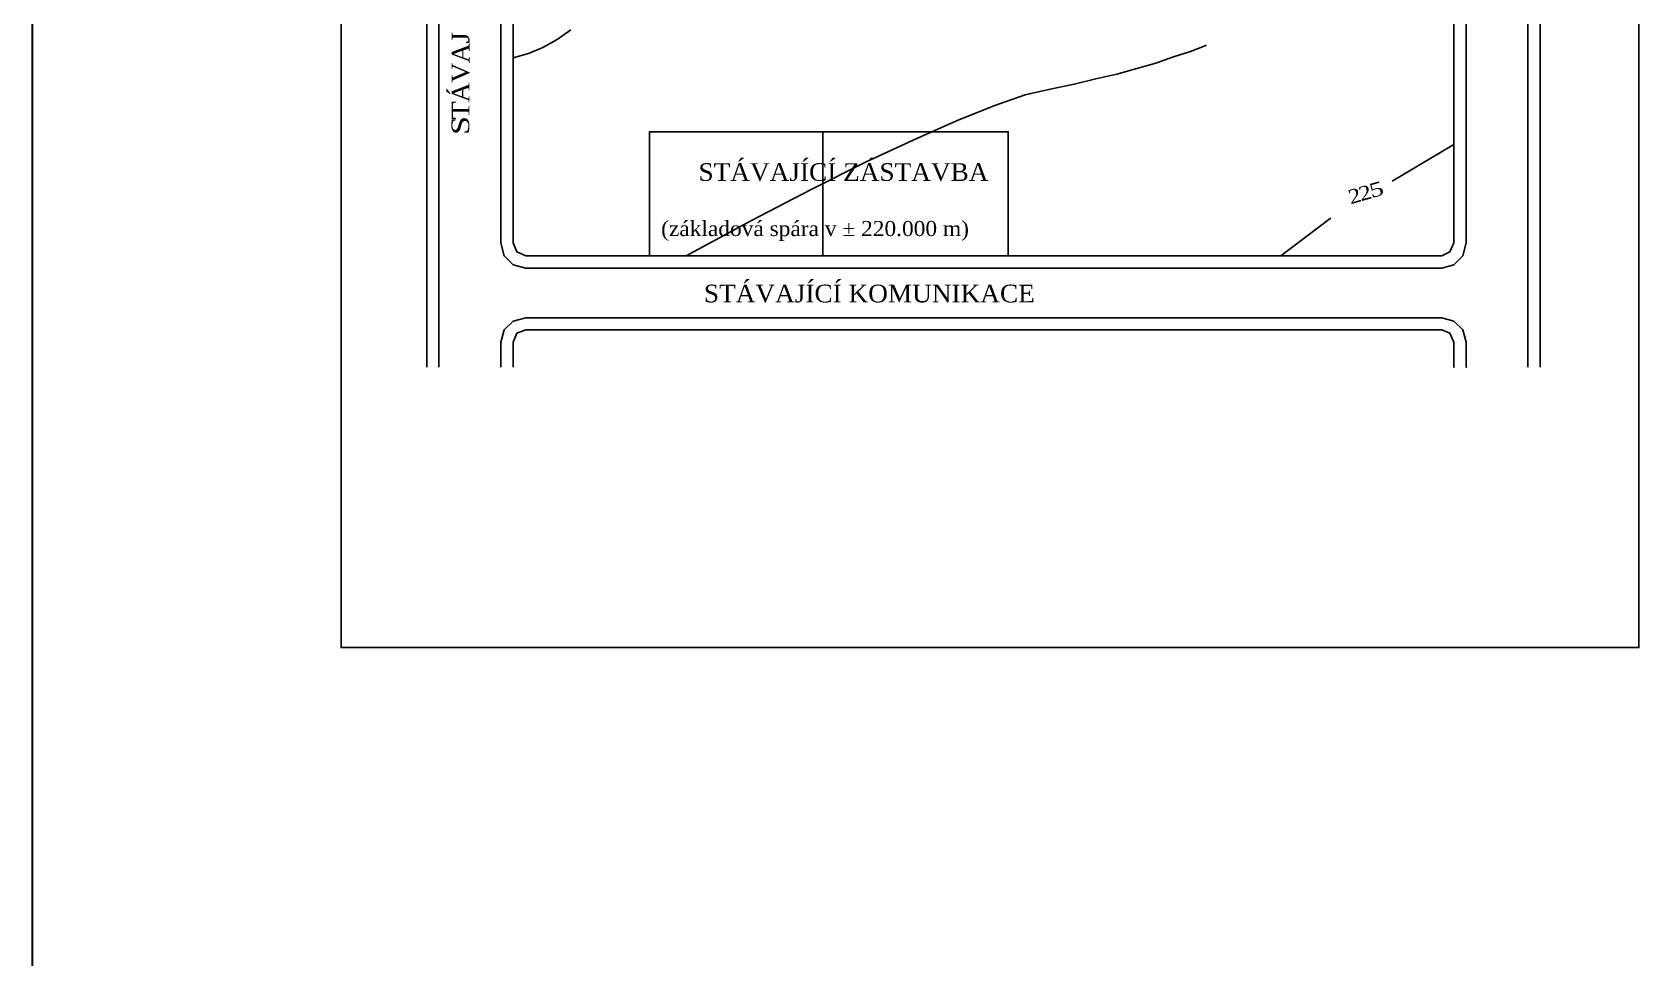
# Model space of a CAD drawing. Header units: millimetres. Extents: x -51 to 2999949, y -1641567 to 415040.
# Drawn here: x 569949 to 829949, y 7501 to 158553 of the extents above; entities that cross this region are included whole.
import ezdxf

# ---------------------------------------------------------------- set-up
doc = ezdxf.new("R2010")
doc.units = ezdxf.units.MM
doc.header["$LTSCALE"] = 75
doc.header["$MEASUREMENT"] = 0
doc.layers.get('0').update_dxf_attribs({"linetype": 'CONTINUOUS'})
doc.layers.add('dělící čára', color=140, linetype='CONTINUOUS', lineweight=30)
doc.styles.add('TIMESNEWROMAN', font='times.ttf')

msp = doc.modelspace()

# ---------------------------------------------------------------- linework, layer by layer
for p, q in [((649847.5854, 112354.1279), (798142.3038, 112354.1279)), ((649847.5854, 110399.4985), (798142.3038, 110399.4985))]:
    msp.add_line(p, q)
msp.add_lwpolyline([(619948.9938, 356001.2066), (619948.9938, 59001.2066), (829948.9938, 59001.2066), (829948.9938, 356001.2066)], close=True)
for points in [[(633799.0401, 104355.573), (633799.0401, 206459.2977), (633901.9177, 206459.2977)], [(635779.3872, 104355.573), (635779.3872, 206459.2977), (635882.2648, 206459.2977)], [(645784.0135, 206459.2977), (645784.0135, 124441.9724), (646324.1064, 122358.7477), (647764.3607, 120918.4934), (649847.5854, 120378.4005), (798039.4327, 120378.4005), (800019.7798, 120918.4934), (801460.0406, 122358.7477), (802000.127, 124441.9724), (802000.127, 206459.2977), (802103.0111, 206459.2977)], [(647764.3607, 206459.2977), (647764.3607, 124441.9724), (648407.3312, 123027.436), (649847.5854, 122358.7477), (798039.4327, 122358.7477), (799351.0915, 123027.436), (800019.7798, 124441.9724), (800019.7798, 206459.2977), (800122.664, 206459.2977)], [(812004.7468, 104355.573), (812004.7468, 206459.2977), (812107.6179, 206459.2977)], [(813985.0939, 104355.573), (813985.0939, 206459.2977), (814087.9781, 206459.2977)], [(647764.3607, 154404.4029), (650284.8072, 155073.0912), (652599.4985, 156050.4058), (654914.1898, 157387.7824), (657100.2922, 158905.1965)], [(757377.9699, 155407.4353), (759898.4164, 156384.75), (760001.2875, 156384.75)], [(675797.873, 122358.7477), (686342.5922, 128068.3291), (696012.8679, 133109.2222), (704808.7065, 137507.1317), (712627.2239, 141133.4818), (719545.5799, 144194.0278), (725589.5186, 146611.6032), (730656.1295, 148386.1951), (734951.1548, 149363.5098), (738577.518, 150135.0692), (742075.2792, 151009.5127), (745495.8871, 151781.0852), (748685.022, 152655.5157), (751771.2726, 153529.9593), (754626.0633, 154532.9917), (757377.9699, 155407.4353), (757480.841, 155407.4353)], [(669856.825, 122358.7477), (669856.825, 142445.1406), (727904.1968, 142445.1406), (727904.1968, 122358.7477), (697890.3439, 122358.7477), (697890.3439, 142445.1406), (697890.3439, 122358.7477), (669856.825, 122358.7477), (669959.7027, 122358.7477)], [(790015.16, 134420.881), (800019.7798, 140361.9224), (800122.664, 140361.9224)], [(771986.2675, 122358.7477), (780010.5402, 128402.6732), (780113.4113, 128402.6732)], [(649847.5854, 112354.1279), (647764.3607, 111814.035), (646324.1064, 110399.4985), (645784.0135, 108419.1448), (645886.8846, 108419.1448)], [(802000.127, 108419.1448), (801460.0406, 110399.4985), (800019.7798, 111814.035), (798039.4327, 112354.1279), (798142.3038, 112354.1279)], [(649847.5854, 110399.4985), (648407.3312, 109833.6813), (647764.3607, 108419.1448), (647867.2383, 108419.1448)], [(800019.7798, 108419.1448), (799351.0915, 109833.6813), (798039.4327, 110399.4985), (798142.3038, 110399.4985)], [(645784.0135, 104355.573), (645784.0135, 108419.1448), (645886.8846, 108419.1448)], [(647764.3607, 104355.573), (647764.3607, 108419.1448), (647867.2383, 108419.1448)], [(800019.7798, 108419.1448), (800019.7798, 104355.573), (800122.664, 104355.573)], [(802000.127, 108419.1448), (802000.127, 104355.573), (802103.0111, 104355.573)]]:
    msp.add_lwpolyline(points)
at = {"layer": 'dělící čára'}
msp.add_line((569948.9938, 407501.2066), (569948.9938, 7501.2066), dxfattribs=at)

# ---------------------------------------------------------------- texts
at = {"attachment_point": 7, "style": 'TIMESNEWROMAN'}
for s, insert, char_height, width, rotation in [('\\W1.09;J', (640742.6953, 156719.5258), 2863.05416, 3226.500007, 89.900411366), ('\\W1.04;A', (640742.8196, 153530.5218), 2863.05416, 4592.758633, 89.900411366), ('\\W1.05;V', (640742.9962, 150341.4654), 2863.05416, 4599.969062, 89.900411366), ('\\W1.04;Á', (640717.3176, 147177.9175), 2863.05416, 4592.758633, 89.900411366), ('\\W1.12;T', (640717.3569, 144425.8802), 2863.05416, 4225.102355, 89.900411366), ('\\W1.28;S', (640717.4027, 141905.172), 2863.05416, 4219.334297, 89.900411366), ('\\W1.16;2', (783301.4343, 130692.6409), 2289.83564, 3047.345227, 15.800195223), ('\\W1.16;2', (784998.7812, 131181.331), 2289.83564, 3047.345227, 15.800195223), ('\\W1.31;5', (786696.1543, 131670.0341), 2289.83564, 3222.341082, 15.800195223)]:
    msp.add_mtext(s, dxfattribs=dict(at, insert=insert, char_height=char_height, width=width, rotation=rotation))
for s, insert, char_height, width in [('\\W1.02;STÁVAJÍCÍ\\~ZÁSTAVBA', (677778.2266, 134421.0118), 2863.160702, 47179.177469), ('\\W1.03;(základová\\~spára\\~v\\~±\\~220.000\\~m)', (671734.3011, 124776.4539), 2433.709411, 49434.835916), ('\\W1.02;STÁVAJÍCÍ\\~KOMUNIKACE', (678652.6637, 114771.8668), 2863.160702, 53670.587301)]:
    msp.add_mtext(s, dxfattribs=dict(at, insert=insert, char_height=char_height, width=width))

doc.saveas('drawing.dxf')
